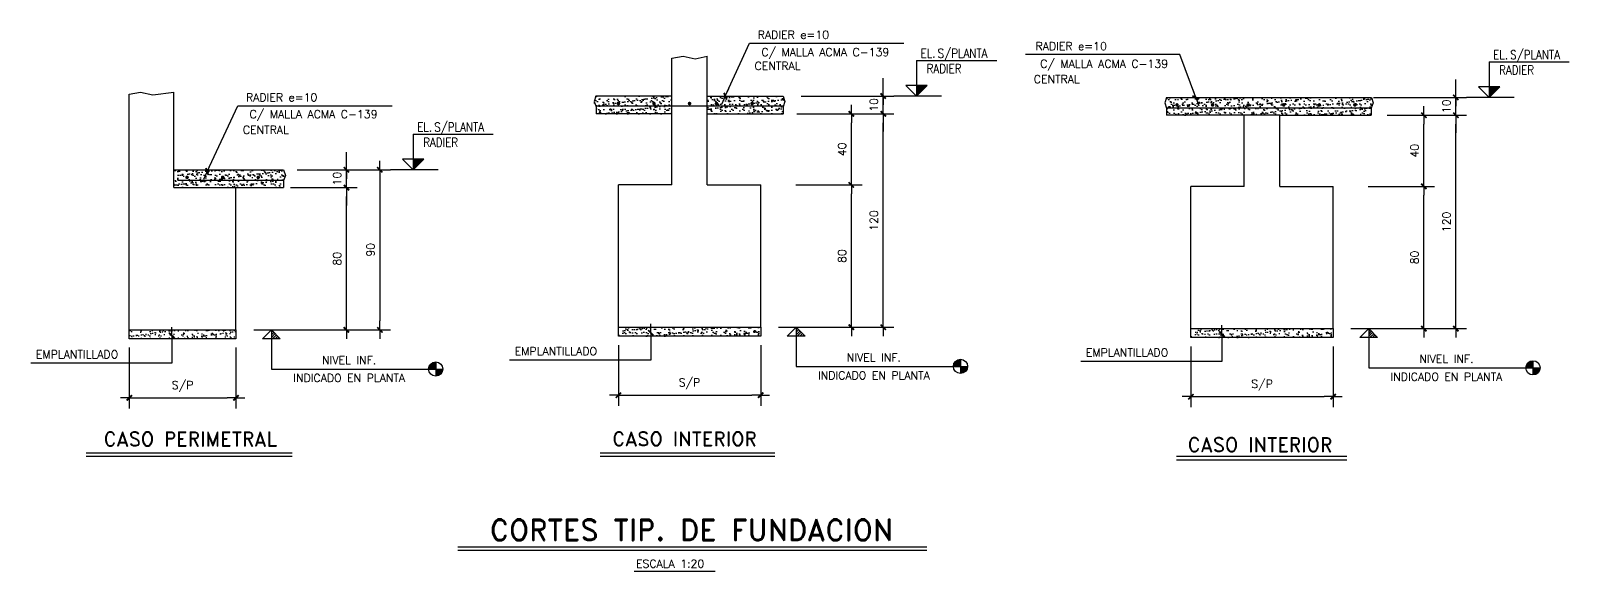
# Model space of a CAD drawing. Header units: millimetres. Extents: x -656655 to -651355, y 91699 to 96737.
# Drawn here: x -652468 to -651603, y 94897 to 95201 of the extents above; entities that cross this region are included whole.
import ezdxf
from ezdxf.enums import TextEntityAlignment as Align

# ---------------------------------------------------------------- set-up
doc = ezdxf.new("R2010")
doc.units = ezdxf.units.MM
doc.header["$LTSCALE"] = 0.5
for name, color, linetype in [('CORTES', 5, 'Continuous'), ('Cotas2', 1, 'Continuous'), ('MUROS', 5, 'Continuous'), ('TEXTO2', 6, 'Continuous'), ('textos2', 2, 'Continuous')]:
    doc.layers.add(name, color=color, linetype=linetype)
doc.styles.add('Minmetal', font='romans.shx', dxfattribs={"width": 0.85})
doc.styles.add('ROMANS', font='romans')
doc.styles.add('SIETE50', font='ROMAND.SHX', dxfattribs={"height": 31.5})
doc.dimstyles.new('ING-20', dxfattribs={"dimscale": 2, "dimtxt": 2.25, "dimasz": 2.5, "dimexe": 3, "dimexo": 5, "dimgap": 1.5, "dimtad": 1, "dimdec": 8, "dimzin": 12, "dimdsep": 46, "dimtxsty": 'ROMANS', "dimblk1": 'TICK1', "dimblk2": 'TICK1', "dimsah": 1, "dimcen": 0.09, "dimclrd": 2, "dimclre": 1, "dimclrt": 3, "dimadec": 5, "dimazin": 0, "dimtfac": 1, "dimtdec": 8, "dimtix": 1, "dimtmove": 2, "dimatfit": 3, "dimldrblk": 'TICK1', "dimfxl": 1, "dimtolj": 1, "dimtzin": 12, "dimarcsym": 0})
pattern_1 = [(37.5, (-655776.5073, 94298.3412), (-0.1259867, 3.8536475), [0, -3.04, 0, -3.4, 0, -3.25]), (7.5, (-655776.5073, 94298.341), (3.5395534, 5.644292), [0, -1.64, 0, -2.74, 0, -1.05]), (327.5, (-655778.9673, 94298.3412), (6.2282837, 0.011318), [0, -1, 0, -3.6, 0, -4.7]), (317.5, (-655778.967, 94298.341), (6.012253, 1.755351), [0, -0.5, 0, -2.36, 0, -2.7])]

# ---------------------------------------------------------------- blocks, each defined once
blk = doc.blocks.new('TICK1')
at = {"color": 2}
for points in [[(0, 0), (-1, 0)], [(0, 0), (1, 0)]]:
    blk.add_lwpolyline(points, dxfattribs=at)
at = {"color": 2, "const_width": 0.2}
blk.add_lwpolyline([(-0.3, -0.3), (0.3, 0.3)], dxfattribs=at)
blk = doc.blocks.new('*D207')
at = {"layer": 'CORTES', "color": 2, "lineweight": -2}
for p, q in [((-651988.48, 95169.36), (-651988.48, 95174.36)), ((-651988.48, 95154.36), (-651988.48, 95164.36)), ((-651988.48, 95149.36), (-651988.48, 95144.36))]:
    blk.add_line(p, q, dxfattribs=at)
at = {"layer": 'CORTES', "color": 1, "lineweight": -2}
for p, q in [((-652034.73, 95164.36), (-651982.48, 95164.36)), ((-652027.09, 95154.36), (-651982.48, 95154.36))]:
    blk.add_line(p, q, dxfattribs=at)
at = {"layer": 'Defpoints', "color": 0}
for p in [(-652044.73, 95164.36), (-651988.48, 95164.36), (-652037.09, 95154.36)]:
    blk.add_point(p, dxfattribs=at)
at = {"layer": 'CORTES', "color": 2, "lineweight": -2, "xscale": 5, "yscale": 5, "zscale": 5}
for p, rotation in [((-651988.48, 95164.36), 270), ((-651988.48, 95154.36), 90)]:
    blk.add_blockref('TICK1', p, dxfattribs=dict(at, rotation=rotation))
at = {"layer": 'CORTES', "color": 3, "insert": (-651993.73, 95159.36), "char_height": 4.5, "attachment_point": 5, "rotation": 90, "style": 'ROMANS'}
blk.add_mtext('\\A1;10', dxfattribs=at)
blk = doc.blocks.new('*D208')
at = {"layer": 'CORTES', "color": 1, "lineweight": -2}
for p, q in [((-652018.38, 95154.36), (-651982.48, 95154.36)), ((-652013.91, 95034.36), (-651982.48, 95034.36))]:
    blk.add_line(p, q, dxfattribs=at)
at = {"layer": 'CORTES', "color": 2, "lineweight": -2}
blk.add_line((-651988.48, 95039.36), (-651988.48, 95149.36), dxfattribs=at)
at = {"layer": 'Defpoints', "color": 0}
for p in [(-652028.38, 95154.36), (-651988.48, 95154.36), (-652023.91, 95034.36)]:
    blk.add_point(p, dxfattribs=at)
at = {"layer": 'CORTES', "color": 2, "lineweight": -2, "xscale": 5, "yscale": 5, "zscale": 5}
for p, rotation in [((-651988.48, 95154.36), 90), ((-651988.48, 95034.36), 270)]:
    blk.add_blockref('TICK1', p, dxfattribs=dict(at, rotation=rotation))
at = {"layer": 'CORTES', "color": 3, "insert": (-651993.73, 95094.36), "char_height": 4.5, "attachment_point": 5, "rotation": 90, "style": 'ROMANS'}
blk.add_mtext('\\A1;120', dxfattribs=at)
blk = doc.blocks.new('*D209')
at = {"layer": 'CORTES', "color": 1, "lineweight": -2}
for p, q in [((-652037.09, 95154.36), (-652000.42, 95154.36)), ((-652030.82, 95114.36), (-652000.42, 95114.36))]:
    blk.add_line(p, q, dxfattribs=at)
at = {"layer": 'CORTES', "color": 2, "lineweight": -2}
blk.add_line((-652006.42, 95119.36), (-652006.42, 95149.36), dxfattribs=at)
at = {"layer": 'Defpoints', "color": 0}
for p in [(-652047.09, 95154.36), (-652006.42, 95154.36), (-652040.82, 95114.36)]:
    blk.add_point(p, dxfattribs=at)
at = {"layer": 'CORTES', "color": 2, "lineweight": -2, "xscale": 5, "yscale": 5, "zscale": 5}
for p, rotation in [((-652006.42, 95154.36), 90), ((-652006.42, 95114.36), 270)]:
    blk.add_blockref('TICK1', p, dxfattribs=dict(at, rotation=rotation))
at = {"layer": 'CORTES', "color": 3, "insert": (-652011.67, 95134.36), "char_height": 4.5, "attachment_point": 5, "rotation": 90, "style": 'ROMANS'}
blk.add_mtext('\\A1;40', dxfattribs=at)
blk = doc.blocks.new('*D210')
at = {"layer": 'CORTES', "color": 1, "lineweight": -2}
for p, q in [((-651715.71, 95113.57), (-651678.46, 95113.57)), ((-651725.45, 95033.57), (-651678.46, 95033.57))]:
    blk.add_line(p, q, dxfattribs=at)
at = {"layer": 'CORTES', "color": 2, "lineweight": -2}
blk.add_line((-651684.46, 95038.57), (-651684.46, 95108.57), dxfattribs=at)
at = {"layer": 'Defpoints', "color": 0}
for p in [(-651725.71, 95113.57), (-651684.46, 95113.57), (-651735.45, 95033.57)]:
    blk.add_point(p, dxfattribs=at)
at = {"layer": 'CORTES', "color": 2, "lineweight": -2, "xscale": 5, "yscale": 5, "zscale": 5}
for p, rotation in [((-651684.46, 95113.57), 90), ((-651684.46, 95033.57), 270)]:
    blk.add_blockref('TICK1', p, dxfattribs=dict(at, rotation=rotation))
at = {"layer": 'CORTES', "color": 3, "insert": (-651689.71, 95073.57), "char_height": 4.5, "attachment_point": 5, "rotation": 90, "style": 'ROMANS'}
blk.add_mtext('\\A1;80', dxfattribs=at)
blk = doc.blocks.new('*D211')
at = {"layer": 'CORTES', "color": 1, "lineweight": -2}
for p, q in [((-651696.42, 95153.57), (-651660.51, 95153.57)), ((-651691.95, 95033.57), (-651660.51, 95033.57))]:
    blk.add_line(p, q, dxfattribs=at)
at = {"layer": 'CORTES', "color": 2, "lineweight": -2}
blk.add_line((-651666.51, 95038.57), (-651666.51, 95148.57), dxfattribs=at)
at = {"layer": 'Defpoints', "color": 0}
for p in [(-651706.42, 95153.57), (-651666.51, 95153.57), (-651701.95, 95033.57)]:
    blk.add_point(p, dxfattribs=at)
at = {"layer": 'CORTES', "color": 2, "lineweight": -2, "xscale": 5, "yscale": 5, "zscale": 5}
for p, rotation in [((-651666.51, 95153.57), 90), ((-651666.51, 95033.57), 270)]:
    blk.add_blockref('TICK1', p, dxfattribs=dict(at, rotation=rotation))
at = {"layer": 'CORTES', "color": 3, "insert": (-651671.76, 95093.57), "char_height": 4.5, "attachment_point": 5, "rotation": 90, "style": 'ROMANS'}
blk.add_mtext('\\A1;120', dxfattribs=at)
blk = doc.blocks.new('*D68')
at = {"layer": 'Defpoints', "color": 0}
for p in [(-651815.45, 95033.57), (-651735.45, 95033.57), (-651735.45, 94995.33)]:
    blk.add_point(p, dxfattribs=at)
at = {"layer": 'MUROS', "color": 1, "lineweight": -2}
for p, q in [((-651815.45, 95023.57), (-651815.45, 94989.33)), ((-651735.45, 95023.57), (-651735.45, 94989.33))]:
    blk.add_line(p, q, dxfattribs=at)
at = {"layer": 'MUROS', "color": 2, "lineweight": -2}
blk.add_line((-651810.45, 94995.33), (-651740.45, 94995.33), dxfattribs=at)
at = {"layer": 'MUROS', "color": 2, "lineweight": -2, "xscale": 5, "yscale": 5, "zscale": 5, "rotation": 180}
blk.add_blockref('TICK1', (-651815.45, 94995.33), dxfattribs=at)
at = {"layer": 'MUROS', "color": 2, "lineweight": -2, "xscale": 5, "yscale": 5, "zscale": 5}
blk.add_blockref('TICK1', (-651735.45, 94995.33), dxfattribs=at)
at = {"layer": 'MUROS', "color": 3, "insert": (-651775.45, 95001.76), "char_height": 4.5, "attachment_point": 5, "style": 'ROMANS'}
blk.add_mtext('\\A1;S/P', dxfattribs=at)
blk = doc.blocks.new('*X7')
at = {"color": 0}
for p, q in [((-12.4, 12.4), (-12.2, 12.5)), ((-10.6, 10.6), (-8.7, 12.5)), ((-8.8, 8.8), (-5.2, 12.5)), ((-7.1, 7.1), (-1.6, 12.5)), ((-5.3, 5.3), (0, 10.6)), ((-3.5, 3.5), (0, 7.1)), ((-1.8, 1.8), (0, 3.5))]:
    blk.add_line(p, q, dxfattribs=at)
blk = doc.blocks.new('*D69')
at = {"layer": 'Defpoints', "color": 0}
for p in [(-652137.41, 95034.36), (-652057.41, 95034.36), (-652057.41, 94996.12)]:
    blk.add_point(p, dxfattribs=at)
at = {"layer": 'MUROS', "color": 1, "lineweight": -2}
for p, q in [((-652137.41, 95024.36), (-652137.41, 94990.12)), ((-652057.41, 95024.36), (-652057.41, 94990.12))]:
    blk.add_line(p, q, dxfattribs=at)
at = {"layer": 'MUROS', "color": 2, "lineweight": -2}
blk.add_line((-652132.41, 94996.12), (-652062.41, 94996.12), dxfattribs=at)
at = {"layer": 'MUROS', "color": 2, "lineweight": -2, "xscale": 5, "yscale": 5, "zscale": 5, "rotation": 180}
blk.add_blockref('TICK1', (-652137.41, 94996.12), dxfattribs=at)
at = {"layer": 'MUROS', "color": 2, "lineweight": -2, "xscale": 5, "yscale": 5, "zscale": 5}
blk.add_blockref('TICK1', (-652057.41, 94996.12), dxfattribs=at)
at = {"layer": 'MUROS', "color": 3, "insert": (-652097.41, 95002.55), "char_height": 4.5, "attachment_point": 5, "style": 'ROMANS'}
blk.add_mtext('\\A1;S/P', dxfattribs=at)
blk = doc.blocks.new('*D70')
at = {"layer": 'CORTES', "color": 1, "lineweight": -2}
for p, q in [((-651703.48, 95153.57), (-651678.46, 95153.57)), ((-651708.86, 95113.57), (-651678.46, 95113.57))]:
    blk.add_line(p, q, dxfattribs=at)
at = {"layer": 'CORTES', "color": 2, "lineweight": -2}
blk.add_line((-651684.46, 95118.57), (-651684.46, 95148.57), dxfattribs=at)
at = {"layer": 'Defpoints', "color": 0}
for p in [(-651713.48, 95153.57), (-651684.46, 95153.57), (-651718.86, 95113.57)]:
    blk.add_point(p, dxfattribs=at)
at = {"layer": 'CORTES', "color": 2, "lineweight": -2, "xscale": 5, "yscale": 5, "zscale": 5}
for p, rotation in [((-651684.46, 95153.57), 90), ((-651684.46, 95113.57), 270)]:
    blk.add_blockref('TICK1', p, dxfattribs=dict(at, rotation=rotation))
at = {"layer": 'CORTES', "color": 3, "insert": (-651689.71, 95133.57), "char_height": 4.5, "attachment_point": 5, "rotation": 90, "style": 'ROMANS'}
blk.add_mtext('\\A1;40', dxfattribs=at)
blk = doc.blocks.new('*D71')
at = {"layer": 'CORTES', "color": 2, "lineweight": -2}
for p, q in [((-651666.51, 95168.57), (-651666.51, 95173.57)), ((-651666.51, 95153.57), (-651666.51, 95163.57)), ((-651666.51, 95148.57), (-651666.51, 95143.57))]:
    blk.add_line(p, q, dxfattribs=at)
at = {"layer": 'CORTES', "color": 1, "lineweight": -2}
for p, q in [((-651712.76, 95163.57), (-651660.51, 95163.57)), ((-651705.13, 95153.57), (-651660.51, 95153.57))]:
    blk.add_line(p, q, dxfattribs=at)
at = {"layer": 'Defpoints', "color": 0}
for p in [(-651722.76, 95163.57), (-651666.51, 95163.57), (-651715.13, 95153.57)]:
    blk.add_point(p, dxfattribs=at)
at = {"layer": 'CORTES', "color": 2, "lineweight": -2, "xscale": 5, "yscale": 5, "zscale": 5}
for p, rotation in [((-651666.51, 95163.57), 270), ((-651666.51, 95153.57), 90)]:
    blk.add_blockref('TICK1', p, dxfattribs=dict(at, rotation=rotation))
at = {"layer": 'CORTES', "color": 3, "insert": (-651671.76, 95158.57), "char_height": 4.5, "attachment_point": 5, "rotation": 90, "style": 'ROMANS'}
blk.add_mtext('\\A1;10', dxfattribs=at)
blk = doc.blocks.new('*D72')
at = {"layer": 'CORTES', "color": 1, "lineweight": -2}
for p, q in [((-652037.67, 95114.36), (-652000.42, 95114.36)), ((-652047.41, 95034.36), (-652000.42, 95034.36))]:
    blk.add_line(p, q, dxfattribs=at)
at = {"layer": 'CORTES', "color": 2, "lineweight": -2}
blk.add_line((-652006.42, 95039.36), (-652006.42, 95109.36), dxfattribs=at)
at = {"layer": 'Defpoints', "color": 0}
for p in [(-652047.67, 95114.36), (-652006.42, 95114.36), (-652057.41, 95034.36)]:
    blk.add_point(p, dxfattribs=at)
at = {"layer": 'CORTES', "color": 2, "lineweight": -2, "xscale": 5, "yscale": 5, "zscale": 5}
for p, rotation in [((-652006.42, 95114.36), 90), ((-652006.42, 95034.36), 270)]:
    blk.add_blockref('TICK1', p, dxfattribs=dict(at, rotation=rotation))
at = {"layer": 'CORTES', "color": 3, "insert": (-652011.67, 95074.36), "char_height": 4.5, "attachment_point": 5, "rotation": 90, "style": 'ROMANS'}
blk.add_mtext('\\A1;80', dxfattribs=at)
blk = doc.blocks.new('NIV. SUPERIOR DER.')
at = {"color": 1}
for p, q in [((31.8, 50), (144.5, 50)), ((31.8, 50), (31.8, 0)), ((46.8, 15), (16.8, 15)), ((31.8, 0), (16.8, 15)), ((31.8, 0), (46.8, 15))]:
    blk.add_line(p, q, dxfattribs=at)
blk.add_solid([(46.8, 15), (31.8, 0), (31.8, 15)], dxfattribs=at)
at = {"layer": 'Cotas2'}
blk.add_line((67, 0), (0, 0), dxfattribs=at)
at = {"color": 2, "style": 'Minmetal', "width": 0.85}
blk.add_text('EL.', height=12.5, dxfattribs=at).set_placement((37.5, 53.8))
blk.add_attdef('ELEVACION', (61.4, 53.8), '', height=12.5, dxfattribs=at)
blk.add_attdef('REFERENCIA', text='', height=12.5, dxfattribs=at).set_placement((84.9, 32.3), align=Align.CENTER)
blk = doc.blocks.new('*D73')
at = {"layer": 'CORTES', "color": 1, "lineweight": -2}
for p, q in [((-652300.42, 95122.88), (-652265.56, 95122.88)), ((-652303.42, 95032.88), (-652265.56, 95032.88))]:
    blk.add_line(p, q, dxfattribs=at)
at = {"layer": 'CORTES', "color": 2, "lineweight": -2}
blk.add_line((-652271.56, 95117.88), (-652271.56, 95037.88), dxfattribs=at)
at = {"layer": 'Defpoints', "color": 0}
for p in [(-652310.42, 95122.88), (-652313.42, 95032.88), (-652271.56, 95032.88)]:
    blk.add_point(p, dxfattribs=at)
at = {"layer": 'CORTES', "color": 2, "lineweight": -2, "xscale": 5, "yscale": 5, "zscale": 5}
for p, rotation in [((-652271.56, 95122.88), 90), ((-652271.56, 95032.88), 270)]:
    blk.add_blockref('TICK1', p, dxfattribs=dict(at, rotation=rotation))
at = {"layer": 'CORTES', "color": 3, "insert": (-652276.81, 95077.88), "char_height": 4.5, "attachment_point": 5, "rotation": 90, "style": 'ROMANS'}
blk.add_mtext('\\A1;90', dxfattribs=at)
blk = doc.blocks.new('*D74')
at = {"layer": 'CORTES', "color": 1, "lineweight": -2}
for p, q in [((-652321.75, 95112.88), (-652284.35, 95112.88)), ((-652342.49, 95032.88), (-652284.35, 95032.88))]:
    blk.add_line(p, q, dxfattribs=at)
at = {"layer": 'CORTES', "color": 2, "lineweight": -2}
blk.add_line((-652290.35, 95037.88), (-652290.35, 95107.88), dxfattribs=at)
at = {"layer": 'Defpoints', "color": 0}
for p in [(-652331.75, 95112.88), (-652290.35, 95112.88), (-652352.49, 95032.88)]:
    blk.add_point(p, dxfattribs=at)
at = {"layer": 'CORTES', "color": 2, "lineweight": -2, "xscale": 5, "yscale": 5, "zscale": 5}
for p, rotation in [((-652290.35, 95112.88), 90), ((-652290.35, 95032.88), 270)]:
    blk.add_blockref('TICK1', p, dxfattribs=dict(at, rotation=rotation))
at = {"layer": 'CORTES', "color": 3, "insert": (-652295.6, 95072.88), "char_height": 4.5, "attachment_point": 5, "rotation": 90, "style": 'ROMANS'}
blk.add_mtext('\\A1;80', dxfattribs=at)
blk = doc.blocks.new('*D75')
at = {"layer": 'Defpoints', "color": 0}
for p in [(-652412.49, 95032.88), (-652352.49, 95032.88), (-652352.49, 94994.64)]:
    blk.add_point(p, dxfattribs=at)
at = {"layer": 'MUROS', "color": 1, "lineweight": -2}
for p, q in [((-652412.49, 95022.88), (-652412.49, 94988.64)), ((-652352.49, 95022.88), (-652352.49, 94988.64))]:
    blk.add_line(p, q, dxfattribs=at)
at = {"layer": 'MUROS', "color": 2, "lineweight": -2}
blk.add_line((-652407.49, 94994.64), (-652357.49, 94994.64), dxfattribs=at)
at = {"layer": 'MUROS', "color": 2, "lineweight": -2, "xscale": 5, "yscale": 5, "zscale": 5, "rotation": 180}
blk.add_blockref('TICK1', (-652412.49, 94994.64), dxfattribs=at)
at = {"layer": 'MUROS', "color": 2, "lineweight": -2, "xscale": 5, "yscale": 5, "zscale": 5}
blk.add_blockref('TICK1', (-652352.49, 94994.64), dxfattribs=at)
at = {"layer": 'MUROS', "color": 3, "insert": (-652382.49, 95001.06), "char_height": 4.5, "attachment_point": 5, "style": 'ROMANS'}
blk.add_mtext('\\A1;S/P', dxfattribs=at)
blk = doc.blocks.new('*D76')
at = {"layer": 'CORTES', "color": 2, "lineweight": -2}
for p, q in [((-652290.35, 95127.88), (-652290.35, 95132.88)), ((-652290.35, 95112.88), (-652290.35, 95122.88)), ((-652290.35, 95107.88), (-652290.35, 95102.88))]:
    blk.add_line(p, q, dxfattribs=at)
at = {"layer": 'CORTES', "color": 1, "lineweight": -2}
for p, q in [((-652318.02, 95122.88), (-652284.35, 95122.88)), ((-652321.75, 95112.88), (-652284.35, 95112.88))]:
    blk.add_line(p, q, dxfattribs=at)
at = {"layer": 'Defpoints', "color": 0}
for p in [(-652328.02, 95122.88), (-652290.35, 95122.88), (-652331.75, 95112.88)]:
    blk.add_point(p, dxfattribs=at)
at = {"layer": 'CORTES', "color": 2, "lineweight": -2, "xscale": 5, "yscale": 5, "zscale": 5}
for p, rotation in [((-652290.35, 95122.88), 270), ((-652290.35, 95112.88), 90)]:
    blk.add_blockref('TICK1', p, dxfattribs=dict(at, rotation=rotation))
at = {"layer": 'CORTES', "color": 3, "insert": (-652295.6, 95117.88), "char_height": 4.5, "attachment_point": 5, "rotation": 90, "style": 'ROMANS'}
blk.add_mtext('\\A1;10', dxfattribs=at)

msp = doc.modelspace()

# ---------------------------------------------------------------- hatches: boundary and pattern name
at = {"layer": 'CORTES'}
h = msp.add_hatch(dxfattribs=at)
h.set_pattern_fill('AR-SAND', color=1, scale=2, style=0)
h.set_pattern_definition(pattern_1)
h.paths.add_polyline_path([(-652107.41008755, 95154.35954573), (-652107.41008755, 95164.35954573), (-652150.09462052, 95164.35954573), (-652151.0791629, 95161.22079651), (-652149.97424524, 95158.3032252), (-652149.97424524, 95154.35954573)])
h.paths.add_polyline_path([(-652117.89122933, 95160.14161195, -1), (-652116.89122933, 95160.14161195, -1)], flags=16)
h.paths.add_polyline_path([(-652136.89122933, 95160.14161195, -1), (-652137.89122933, 95160.14161195, -1)], flags=16)
h = msp.add_hatch(dxfattribs=at)
h.set_pattern_fill('AR-SAND', color=1, scale=2, style=0)
h.set_pattern_definition(pattern_1)
h.paths.add_polyline_path([(-652044.84592986, 95154.35954573), (-652044.84592986, 95158.3032252), (-652043.7410122, 95161.22079651), (-652044.72555458, 95164.35954573), (-652087.41008755, 95164.35954573), (-652087.41008755, 95154.35954573)])
h.paths.add_polyline_path([(-652081.75444478, 95160.14161195, -1), (-652082.75444478, 95160.14161195, -1)], flags=16)
h.paths.add_polyline_path([(-652062.75444478, 95160.14161195, -1), (-652061.75444478, 95160.14161195, -1)], flags=16)
h = msp.add_hatch(dxfattribs=at)
h.set_pattern_fill('AR-SAND', color=1, scale=2, style=0)
h.set_pattern_definition([(37.5, (-655454.5464, 94571.9003), (-0.1259867, 3.8536475), [0, -3.04, 0, -3.4, 0, -3.25]), (7.5, (-655454.5464, 94571.9003), (3.5395534, 5.644292), [0, -1.64, 0, -2.74, 0, -1.05]), (327.5, (-655457.0064, 94571.9003), (6.2282837, 0.011318), [0, -1, 0, -3.6, 0, -4.7]), (317.5, (-655457.0064, 94571.9), (6.012253, 1.755351), [0, -0.5, 0, -2.36, 0, -2.7])])
h.paths.add_polyline_path([(-651829.11339197, 95157.80911038), (-651829.11339197, 95153.57460966), (-651785.44917983, 95153.57460966), (-651765.44917983, 95153.57460966), (-651714.12321252, 95153.57460966), (-651714.12321252, 95157.80911038)])
h.paths.add_polyline_path([(-651714.01307518, 95157.80911038), (-651713.01829486, 95160.43586044), (-651714.00283724, 95163.57460966), (-651829.23376725, 95163.57460966), (-651830.21830963, 95160.43586044), (-651829.22352931, 95157.80911038)])
h.paths.add_polyline_path([(-651783.78297135, 95159.35667588, -1), (-651782.78297135, 95159.35667588, -1)], flags=16)
h.paths.add_polyline_path([(-651802.78297135, 95159.35667588, -1), (-651803.78297135, 95159.35667588, -1)], flags=16)
h.paths.add_polyline_path([(-651763.78297135, 95159.35667588, -1), (-651762.78297135, 95159.35667588, -1)], flags=16)
h.paths.add_polyline_path([(-651822.78297135, 95159.35667588, -1), (-651823.78297135, 95159.35667588, -1)], flags=16)
h.paths.add_polyline_path([(-651743.78297135, 95159.35667588, -1), (-651742.78297135, 95159.35667588, -1)], flags=16)
h.paths.add_polyline_path([(-651723.78297135, 95159.35667588, -1), (-651722.78297135, 95159.35667588, -1)], flags=16)
h = msp.add_hatch(dxfattribs=at)
h.set_pattern_fill('AR-SAND', color=1, scale=2, style=0)
h.set_pattern_definition([(37.5, (-656053.2337, 94025.8072), (-0.1259867, 3.8536475), [0, -3.04, 0, -3.4, 0, -3.25]), (7.5, (-656053.2337, 94025.807), (3.5395534, 5.644292), [0, -1.64, 0, -2.74, 0, -1.05]), (327.5, (-656055.6937, 94025.807), (6.2282837, 0.011318), [0, -1, 0, -3.6, 0, -4.7]), (317.5, (-656055.694, 94025.807), (6.012253, 1.755351), [0, -0.5, 0, -2.36, 0, -2.7])])
h.paths.add_polyline_path([(-652325.77802229, 95116.81974148), (-652324.67310463, 95119.73731279), (-652325.65764701, 95122.87606201), (-652387.49107379, 95122.87606201), (-652387.49107379, 95112.87606201), (-652325.77802229, 95112.87606201)])
h.paths.add_polyline_path([(-652360.45862921, 95118.65812823, -1), (-652359.45862921, 95118.65812823, -1)], flags=16)
h.paths.add_polyline_path([(-652379.45862921, 95118.65812823, -1), (-652380.45862921, 95118.65812823, -1)], flags=16)
h.paths.add_polyline_path([(-652340.45862921, 95118.65812823, -1), (-652339.45862921, 95118.65812823, -1)], flags=16)
h = msp.add_hatch(dxfattribs=at)
h.set_pattern_fill('AR-SAND', color=1, scale=2, style=0)
h.set_pattern_definition([(37.5, (-655964.1, 94276.8577), (-0.1259867, 3.8536475), [0, -3.04, 0, -3.4, 0, -3.25]), (7.5, (-655964.1, 94276.8577), (3.5395534, 5.644292), [0, -1.64, 0, -2.74, 0, -1.05]), (327.5, (-655966.56, 94276.8577), (6.2282837, 0.011318), [0, -1, 0, -3.6, 0, -4.7]), (317.5, (-655966.56, 94276.8577), (6.012253, 1.755351), [0, -0.5, 0, -2.36, 0, -2.7])])
h.paths.add_polyline_path([(-652352.49107379, 95027.87606201), (-652352.49107379, 95032.87606201), (-652402.49107379, 95032.87606201), (-652402.49107379, 95027.87606201)])
h.paths.add_polyline_path([(-652402.49107379, 95027.87606201), (-652402.49107379, 95032.87606201), (-652412.49107379, 95032.87606201), (-652412.49107379, 95027.87606201)])
h = msp.add_hatch(dxfattribs=at)
h.set_pattern_fill('AR-SAND', color=1, scale=2, style=0)
h.set_pattern_definition([(37.5, (-655659.019, 94278.3412), (-0.1259867, 3.8536475), [0, -3.04, 0, -3.4, 0, -3.25]), (7.5, (-655659.019, 94278.341), (3.5395534, 5.644292), [0, -1.64, 0, -2.74, 0, -1.05]), (327.5, (-655661.479, 94278.3412), (6.2282837, 0.011318), [0, -1, 0, -3.6, 0, -4.7]), (317.5, (-655661.479, 94278.341), (6.012253, 1.755351), [0, -0.5, 0, -2.36, 0, -2.7])])
h.paths.add_polyline_path([(-652057.41008755, 95029.35954573), (-652057.41008755, 95034.35954573), (-652097.41008755, 95034.35954573), (-652097.41008755, 95029.35954573)])
h.paths.add_polyline_path([(-652097.41008755, 95029.35954573), (-652097.41008755, 95034.35954573), (-652137.41008755, 95034.35954573), (-652137.41008755, 95029.35954573)])
h = msp.add_hatch(dxfattribs=at)
h.set_pattern_fill('AR-SAND', color=1, scale=2, style=0)
h.set_pattern_definition([(37.5, (-655337.058, 94277.5563), (-0.1259867, 3.8536475), [0, -3.04, 0, -3.4, 0, -3.25]), (7.5, (-655337.058, 94277.5563), (3.5395534, 5.644292), [0, -1.64, 0, -2.74, 0, -1.05]), (327.5, (-655339.518, 94277.5563), (6.2282837, 0.011318), [0, -1, 0, -3.6, 0, -4.7]), (317.5, (-655339.518, 94277.556), (6.012253, 1.755351), [0, -0.5, 0, -2.36, 0, -2.7])])
h.paths.add_polyline_path([(-651735.44917983, 95028.57460966), (-651735.44917983, 95033.57460966), (-651775.44917983, 95033.57460966), (-651775.44917983, 95028.57460966)])
h.paths.add_polyline_path([(-651775.44917983, 95028.57460966), (-651775.44917983, 95033.57460966), (-651815.44917983, 95033.57460966), (-651815.44917983, 95028.57460966)])

# ---------------------------------------------------------------- linework, layer by layer
at = {"layer": 'CORTES', "color": 5}
for p, q in [((-652107.41008755, 95114.35954573), (-652107.41008755, 95185.55127402)), ((-652087.41008755, 95114.35954573), (-652087.41008755, 95186.68172065)), ((-652387.49107379, 95112.87606201), (-652387.49107379, 95166.43817024)), ((-652412.49107379, 95032.87606201), (-652412.49107379, 95165.30772361)), ((-651785.44917983, 95113.57460966), (-651785.44917983, 95153.57460966)), ((-651765.44917983, 95113.57460966), (-651765.44917983, 95153.57460966)), ((-652137.41008755, 95034.35954573), (-652137.41008755, 95114.35954573)), ((-652107.41008755, 95114.35954573), (-652137.41008755, 95114.35954573)), ((-652087.41008755, 95114.35954573), (-652057.41008755, 95114.35954573)), ((-652057.41008755, 95034.35954573), (-652057.41008755, 95114.35954573)), ((-652387.49107379, 95112.87606201), (-652352.49107379, 95112.87606201)), ((-652352.49107379, 95032.87606201), (-652352.49107379, 95112.87606201)), ((-651815.44917983, 95033.57460966), (-651815.44917983, 95113.57460966)), ((-651785.44917983, 95113.57460966), (-651815.44917983, 95113.57460966)), ((-651765.44917983, 95113.57460966), (-651735.44917983, 95113.57460966)), ((-651735.44917983, 95033.57460966), (-651735.44917983, 95113.57460966)), ((-652412.49107379, 95032.87606201), (-652352.49107379, 95032.87606201)), ((-652137.41008755, 95034.35954573), (-652057.41008755, 95034.35954573)), ((-651815.44917983, 95033.57460966), (-651735.44917983, 95033.57460966))]:
    msp.add_line(p, q, dxfattribs=at)
at = {"layer": 'CORTES', "color": 3}
for p, q in [((-652107.41008755, 95164.35954573), (-652150.09462052, 95164.35954573)), ((-652087.41008755, 95164.35954573), (-652044.72555458, 95164.35954573)), ((-651829.23376725, 95163.57460966), (-651714.00283724, 95163.57460966)), ((-652107.41008755, 95154.35954573), (-652149.97424524, 95154.35954573)), ((-652087.41008755, 95154.35954573), (-652044.84592986, 95154.35954573)), ((-651785.44917983, 95153.57460966), (-651829.11339197, 95153.57460966)), ((-651765.44917983, 95153.57460966), (-651714.12321252, 95153.57460966)), ((-652387.49107379, 95122.87606201), (-652325.65764701, 95122.87606201)), ((-652387.49107379, 95112.87606201), (-652325.77802229, 95112.87606201)), ((-652337.5410299, 95027.87606201), (-652332.5410299, 95032.87606201)), ((-652332.5410299, 95027.87606201), (-652337.5410299, 95027.87606201)), ((-652332.5410299, 95032.87606201), (-652327.5410299, 95027.87606201)), ((-652332.5410299, 95032.87606201), (-652332.5410299, 95010.84894008)), ((-652327.5410299, 95027.87606201), (-652332.5410299, 95027.87606201)), ((-652042.46004366, 95029.35954573), (-652037.46004366, 95034.35954573)), ((-652037.46004366, 95029.35954573), (-652042.46004366, 95029.35954573)), ((-652037.46004366, 95034.35954573), (-652037.46004366, 95012.3324238)), ((-652037.46004366, 95034.35954573), (-652032.46004366, 95029.35954573)), ((-652032.46004366, 95029.35954573), (-652037.46004366, 95029.35954573)), ((-651720.49913595, 95028.57460966), (-651715.49913595, 95033.57460966)), ((-651715.49913595, 95028.57460966), (-651720.49913595, 95028.57460966)), ((-651715.49913595, 95033.57460966), (-651710.49913595, 95028.57460966)), ((-651715.49913595, 95033.57460966), (-651715.49913595, 95011.54748773)), ((-651710.49913595, 95028.57460966), (-651715.49913595, 95028.57460966)), ((-652332.5410299, 95010.84894008), (-652236.14480966, 95010.84894008)), ((-652037.46004366, 95012.3324238), (-651941.06382342, 95012.3324238)), ((-651715.49913595, 95011.54748773), (-651619.1029157, 95011.54748773))]:
    msp.add_line(p, q, dxfattribs=at)
at = {"layer": 'CORTES', "color": 7}
for p, q in [((-652044.73579252, 95158.59404645), (-652150.08438258, 95158.59404645)), ((-651829.22352931, 95157.80911038), (-651714.01307518, 95157.80911038)), ((-652385.18658738, 95117.11056273), (-652325.77802229, 95117.11056273))]:
    msp.add_line(p, q, dxfattribs=at)
at = {"layer": 'CORTES'}
msp.add_line((-651765.44917983, 95153.57460966), (-651785.6311012, 95153.57460966), dxfattribs=at)
at = {"layer": 'CORTES', "color": 1}
for p, q in [((-652240.14480966, 95014.84894008), (-652240.14480966, 95006.84894008)), ((-651945.06382342, 95016.3324238), (-651945.06382342, 95008.3324238)), ((-651623.1029157, 95015.54748773), (-651623.1029157, 95007.54748773))]:
    msp.add_line(p, q, dxfattribs=at)
at = {"layer": 'CORTES', "color": 5}
for points in [[(-652107.41008755, 95185.55127402), (-652101.00197911, 95186.82069368), (-652094.18672423, 95185.2920938), (-652087.41008755, 95186.68172065)], [(-652412.49107379, 95165.30772361), (-652406.08296536, 95166.57714327), (-652399.26771048, 95165.04854339), (-652387.49107379, 95166.43817024)]]:
    msp.add_lwpolyline(points, dxfattribs=at)
at = {"layer": 'CORTES', "color": 3}
for points in [[(-652150.09462052, 95164.35954573), (-652151.0791629, 95161.22079651), (-652149.97424524, 95158.3032252), (-652149.97424524, 95154.35954573)], [(-652044.72555458, 95164.35954573), (-652043.7410122, 95161.22079651), (-652044.84592986, 95158.3032252), (-652044.84592986, 95154.35954573)], [(-651829.23376725, 95163.57460966), (-651830.21830963, 95160.43586044), (-651829.11339197, 95157.51828913), (-651829.11339197, 95153.57460966)], [(-651714.00283724, 95163.57460966), (-651713.01829486, 95160.43586044), (-651714.12321252, 95157.51828913), (-651714.12321252, 95153.57460966)], [(-652325.65764701, 95122.87606201), (-652324.67310463, 95119.73731279), (-652325.77802229, 95116.81974148), (-652325.77802229, 95112.87606201)]]:
    msp.add_lwpolyline(points, dxfattribs=at)
at = {"layer": 'CORTES', "color": 7, "const_width": 1}
for points in [[(-652136.89122933, 95160.14161195, -1), (-652137.89122933, 95160.14161195, -1)], [(-652116.89122933, 95160.14161195, -1), (-652117.89122933, 95160.14161195, -1)], [(-652097.89122933, 95160.14161195, 1), (-652096.89122933, 95160.14161195, 1)], [(-652082.75444478, 95160.14161195, 1), (-652081.75444478, 95160.14161195, 1)], [(-652062.75444478, 95160.14161195, 1), (-652061.75444478, 95160.14161195, 1)], [(-651822.78297135, 95159.35667588, -1), (-651823.78297135, 95159.35667588, -1)], [(-651802.78297135, 95159.35667588, -1), (-651803.78297135, 95159.35667588, -1)], [(-651782.78297135, 95159.35667588, -1), (-651783.78297135, 95159.35667588, -1)], [(-651763.78297135, 95159.35667588, 1), (-651762.78297135, 95159.35667588, 1)], [(-651743.78297135, 95159.35667588, 1), (-651742.78297135, 95159.35667588, 1)], [(-651723.78297135, 95159.35667588, 1), (-651722.78297135, 95159.35667588, 1)], [(-652380.45862921, 95118.65812823, 1), (-652379.45862921, 95118.65812823, 1)], [(-652360.45862921, 95118.65812823, 1), (-652359.45862921, 95118.65812823, 1)], [(-652340.45862921, 95118.65812823, 1), (-652339.45862921, 95118.65812823, 1)]]:
    msp.add_lwpolyline(points, format="xyb", close=True, dxfattribs=at)
at = {"layer": 'CORTES', "color": 3}
for points in [[(-652412.49107379, 95032.87606201), (-652352.49107379, 95032.87606201), (-652352.49107379, 95027.87606201), (-652412.49107379, 95027.87606201)], [(-652137.41008755, 95034.35954573), (-652057.41008755, 95034.35954573), (-652057.41008755, 95029.35954573), (-652137.41008755, 95029.35954573)], [(-651815.44917983, 95033.57460966), (-651735.44917983, 95033.57460966), (-651735.44917983, 95028.57460966), (-651815.44917983, 95028.57460966)]]:
    msp.add_lwpolyline(points, close=True, dxfattribs=at)
at = {"layer": 'CORTES', "color": 1, "const_width": 4}
for points in [[(-652240.14480966, 95012.84894008, 0.4142135624), (-652242.14480966, 95010.84894008, 1)], [(-652240.14480966, 95008.84894008, 0.4142135624), (-652238.14480966, 95010.84894008, 1)], [(-651945.06382342, 95014.3324238, 0.4142135624), (-651947.06382342, 95012.3324238, 1)], [(-651945.06382342, 95010.3324238, 0.4142135624), (-651943.06382342, 95012.3324238, 1)], [(-651623.1029157, 95013.54748773, 0.4142135624), (-651625.1029157, 95011.54748773, 1)], [(-651623.1029157, 95009.54748773, 0.4142135624), (-651621.1029157, 95011.54748773, 1)]]:
    msp.add_lwpolyline(points, format="xyb", dxfattribs=at)
at = {"layer": 'CORTES', "color": 3}
for centre in [(-652240.14480966, 95010.84894008), (-651945.06382342, 95012.3324238), (-651623.1029157, 95011.54748773)]:
    msp.add_circle(centre, 4, dxfattribs=at)
at = {"layer": 'TEXTO2', "color": 3}
msp.add_line((-652128.56696457, 94897.17537617), (-652082.92876669, 94897.17537617), dxfattribs=at)
at = {"layer": 'textos2', "color": 6}
for p, q in [((-652436.7244274, 94963.83265925), (-652320.86077942, 94963.83265925)), ((-652436.7244274, 94961.83265925), (-652320.86077942, 94961.83265925)), ((-652147.6173534, 94963.83265925), (-652049.45064998, 94963.83265925)), ((-652147.6173534, 94961.83265925), (-652049.45064998, 94961.83265925)), ((-651823.50013469, 94961.83265925), (-651727.76463701, 94961.83265925)), ((-651823.50013469, 94959.83265925), (-651727.76463701, 94959.83265925)), ((-652227.6264948, 94910.92499221), (-651964.06441715, 94910.92499221)), ((-652227.6264948, 94908.92499221), (-651964.06441715, 94908.92499221))]:
    msp.add_line(p, q, dxfattribs=at)

# ---------------------------------------------------------------- block references
at = {"layer": 'CORTES', "color": 5}
ref = msp.add_blockref('NIV. SUPERIOR DER.', (-651982.47504726, 95164.35954573), dxfattribs=dict(at, xscale=0.4000000000232831, yscale=0.3999999999941792, zscale=0.4))
ref.add_attrib('ELEVACION', 'S/PLANTA', (-651957.91732379, 95185.86528262), dxfattribs={"layer": '0', "color": 2, "height": 5, "style": 'Minmetal', "width": 0.85})
ref.add_attrib('REFERENCIA', 'RADIER', dxfattribs={"layer": '0', "color": 2, "height": 5, "style": 'Minmetal', "width": 0.85}).set_placement((-651954.28042246, 95177.27618237), align=Align.CENTER)
ref = msp.add_blockref('NIV. SUPERIOR DER.', (-651660.51413954, 95163.57460966), dxfattribs=dict(at, xscale=0.4000000000232831, yscale=0.3999999999941792, zscale=0.4))
ref.add_attrib('ELEVACION', 'S/PLANTA', (-651635.95641608, 95185.08034655), dxfattribs={"layer": '0', "color": 2, "height": 5, "style": 'Minmetal', "width": 0.85})
ref.add_attrib('REFERENCIA', 'RADIER', dxfattribs={"layer": '0', "color": 2, "height": 5, "style": 'Minmetal', "width": 0.85}).set_placement((-651632.31951475, 95176.49124629), align=Align.CENTER)
ref = msp.add_blockref('NIV. SUPERIOR DER.', (-652265.56289421, 95122.87606201), dxfattribs=dict(at, xscale=0.4000000000232831, yscale=0.3999999999941792, zscale=0.4))
ref.add_attrib('ELEVACION', 'S/PLANTA', (-652241.00517075, 95144.3817989), dxfattribs={"layer": '0', "color": 2, "height": 5, "style": 'Minmetal', "width": 0.85})
ref.add_attrib('REFERENCIA', 'RADIER', dxfattribs={"layer": '0', "color": 2, "height": 5, "style": 'Minmetal', "width": 0.85}).set_placement((-652237.36826941, 95135.79269864), align=Align.CENTER)
at = {"layer": 'CORTES', "color": 3, "xscale": 0.4000000000232831, "yscale": 0.3999999999941792, "zscale": 0.4, "rotation": 180}
for p in [(-652332.5410299, 95032.87606201), (-652037.46004366, 95034.35954573), (-651715.49913595, 95033.57460966)]:
    msp.add_blockref('*X7', p, dxfattribs=at)

# ---------------------------------------------------------------- texts
at = {"layer": 'CORTES', "color": 9, "style": 'ROMANS'}
for s, p in [('RADIER e=10', (-652038.99915677, 95198.79285421)), ('C/ MALLA ACMA C-139', (-652021.08580653, 95188.69301751)), ('RADIER e=10', (-651882.79948982, 95192.37726378)), ('CENTRAL', (-652047.90505982, 95181.28186175)), ('C/ MALLA ACMA C-139', (-651864.26019603, 95182.16786222)), ('CENTRAL', (-651890.89556782, 95173.83654638)), ('RADIER e=10', (-652326.7600779, 95163.601751)), ('C/ MALLA ACMA C-139', (-652308.84672765, 95153.84538433)), ('CENTRAL', (-652335.66598094, 95145.3364501)), ('EMPLANTILLADO', (-652441.8231007, 95019.1218064)), ('EMPLANTILLADO', (-652172.57055655, 95020.87194088)), ('NIVEL INF.', (-651993.7406603, 95017.31488609)), ('EMPLANTILLADO', (-651851.39555265, 95020.08700481)), ('NIVEL INF.', (-651671.77975259, 95016.52995002)), ('NIVEL INF.', (-652288.82164655, 95015.83140237)), ('INDICADO EN PLANTA', (-652288.82164655, 95005.82440407)), ('INDICADO EN PLANTA', (-651993.7406603, 95007.30788779)), ('INDICADO EN PLANTA', (-651671.77975259, 95006.52295172))]:
    msp.add_text(s, height=4.5, dxfattribs=at).set_placement(p, align=Align.MIDDLE)
at = {"layer": 'CORTES', "color": 6, "style": 'SIETE50'}
for s, p in [('CASO PERIMETRAL', (-652378.21046728, 94967.54439148)), ('CASO INTERIOR', (-652100.26072162, 94967.60456369)), ('CASO INTERIOR', (-651776.65961453, 94964.32252251))]:
    msp.add_text(s, height=8, dxfattribs=at).set_placement(p, align=Align.CENTER)
at = {"layer": 'TEXTO2', "color": 3, "style": 'ROMANS'}
msp.add_text('ESCALA 1:20', height=4.5, dxfattribs=at).set_placement((-652127.5271514, 94899.15641548))
at = {"layer": 'textos2', "color": 6, "style": 'SIETE50'}
msp.add_text('CORTES TIP. DE FUNDACION', height=12, dxfattribs=at).set_placement((-652096.35420295, 94914.35798443), align=Align.CENTER)

# ---------------------------------------------------------------- dimensions: what is measured, and where the dimension line sits
at = {"layer": 'CORTES'}
for base, p1, p2, picture, middle in [((-651988.4750444768, 95164.3595457292), (-652037.0921316849, 95154.3595457292), (-652044.7255545811, 95164.3595457292), '*D207', (-651993.7250444768, 95159.3595457291)), ((-651666.5141367631, 95163.574609659), (-651715.1312239711, 95153.574609659), (-651722.7646468674, 95163.574609659), '*D71', (-651671.7641367631, 95158.5746096589)), ((-652006.4174242523, 95154.3595457292), (-652040.817245153, 95114.3595457292), (-652047.0921316849, 95154.3595457292), '*D209', (-652011.6674242523, 95134.3595457291)), ((-651988.4750444768, 95154.3595457292), (-652023.9137559005, 95034.3595457292), (-652028.3777706624, 95154.3595457292), '*D208', (-651993.7250444768, 95094.3595457291)), ((-651684.4565165384, 95153.574609659), (-651718.8563374393, 95113.574609659), (-651713.4766341433, 95153.574609659), '*D70', (-651689.7065165384, 95133.5746096589)), ((-651666.5141367631, 95153.574609659), (-651701.9528481866, 95033.574609659), (-651706.4168629486, 95153.574609659), '*D211', (-651671.7641367631, 95093.5746096589)), ((-652290.3491076484, 95122.8760620091), (-652331.7493375822, 95112.8760620091), (-652328.024224114, 95122.8760620091), '*D76', (-652295.5991076484, 95117.876062009)), ((-652271.5628914292, 95032.8760620091), (-652310.420986695, 95122.8760620091), (-652313.420090721, 95032.8760620091), '*D73', (-652276.8128914292, 95077.876062009)), ((-652290.3491076484, 95112.8760620091), (-652352.4910737935, 95032.8760620091), (-652331.7493375822, 95112.8760620091), '*D74', (-652295.5991076484, 95072.876062009)), ((-652006.4174242523, 95114.3595457292), (-652057.4100875485, 95034.3595457292), (-652047.6730489183, 95114.3595457292), '*D72', (-652011.6674242523, 95074.3595457291)), ((-651684.4565165384, 95113.574609659), (-651735.4491798348, 95033.574609659), (-651725.7121412045, 95113.574609659), '*D210', (-651689.7065165384, 95073.5746096589))]:
    dim = msp.add_linear_dim(base=base, p1=p1, p2=p2, angle=90, dimstyle='ING-20', dxfattribs=at)
    dim.commit()
    dim.dimension.update_dxf_attribs({"geometry": picture, "text_midpoint": middle})
at = {"layer": 'MUROS'}
for base, p1, p2, picture, middle in [((-652352.49107379, 94994.6350779), (-652412.49107379, 95032.87606201), (-652352.49107379, 95032.87606201), '*D75', (-652382.49107379, 95001.06364932)), ((-652057.41008755, 94996.11856162), (-652137.41008755, 95034.35954573), (-652057.41008755, 95034.35954573), '*D69', (-652097.41008755, 95002.54713304)), ((-651735.44917983, 94995.33362555), (-651815.44917983, 95033.57460966), (-651735.44917983, 95033.57460966), '*D68', (-651775.44917983, 95001.76219697))]:
    dim = msp.add_linear_dim(base=base, p1=p1, p2=p2, text='S/P', dimstyle='ING-20', dxfattribs=at)
    dim.commit()
    dim.dimension.update_dxf_attribs({"geometry": picture, "text_midpoint": middle})

# ---------------------------------------------------------------- leaders
at = {"layer": 'CORTES'}
for points in [[(-652077.29632102, 95164.19321433), (-652063.66479622, 95194.1163412), (-651976.90440696, 95194.1163412)], [(-651812.69493226, 95163.57460966), (-651821.68120634, 95187.70075077), (-651908.4415956, 95187.70075077)], [(-652368.67527803, 95121.88300299), (-652351.42571735, 95158.92523799), (-652264.66532808, 95158.92523799)], [(-652119.19934884, 95031.23101868), (-652119.19934884, 95015.8894786), (-652198.61547498, 95015.8894786)], [(-652388.45189299, 95029.4808842), (-652388.45189299, 95014.13934411), (-652467.86801913, 95014.13934411)], [(-651798.02434494, 95030.44608261), (-651798.02434494, 95015.10454253), (-651877.44047108, 95015.10454253)]]:
    msp.add_leader(points, dimstyle='ING-20', dxfattribs=at)

doc.saveas('drawing.dxf')
